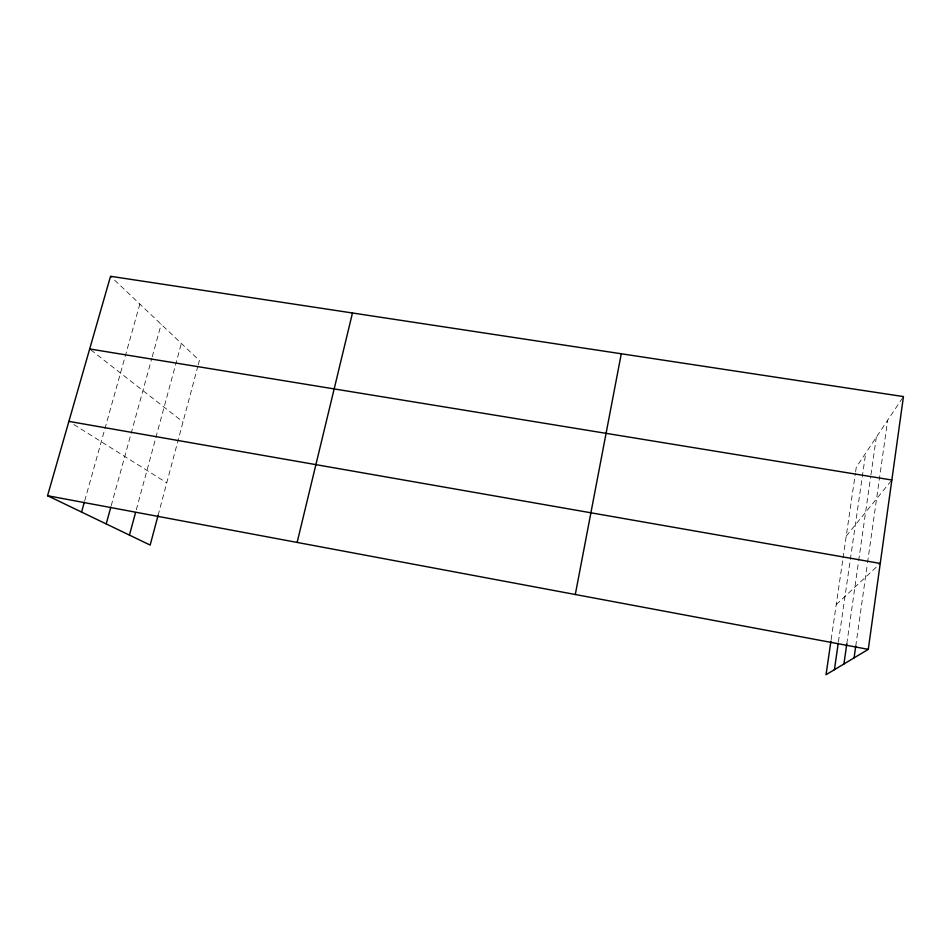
<?xml version="1.0" encoding="UTF-8"?>
<svg xmlns="http://www.w3.org/2000/svg" width="951" height="951" viewBox="0 0 951 951"><rect width="100%" height="100%" fill="white"/><g stroke="black" fill="none" stroke-linecap="round" stroke-linejoin="round"><path stroke-width="0.71" stroke-dasharray="4.75 3.57" d="M855.745 646.145L867.324 564.169M867.538 562.719L887.675 420.199M846.818 643.684L858.456 562.196M858.67 560.733L870.747 476.189M870.961 474.751L876.323 437.187M831.138 639.643L842.836 559.414M843.05 557.964L855.413 473.087M855.627 471.625L856.269 467.226L902.665 397.756M838.437 641.83L865.695 453.116M158.08 515.371L197.856 366.242M198.236 364.815L199.389 360.536L110.542 276.289M136.302 509.795L181.356 343.43M111.231 505.659L151.851 358.158M152.243 356.744L161.183 324.303M84.698 500.82L139.845 304.082M846.224 536.102L890.944 481.135M836.25 604.574L880.234 563.444M73.869 424.515L166.758 482.835M90.821 349.861L183.008 421.935"/><path stroke-width="1.43" d="M830.936 641.105L826.039 674.711L868.287 649.355L903.45 396.579L110.542 276.289L47.55 495.709L150.163 545.078L158.08 515.371M854.081 657.878L855.745 646.145M843.917 663.976L846.818 643.684M834.419 669.682L838.235 643.292M575.296 594.506L621.276 353.772M297.128 542.439L352.476 312.998M129.443 535.116L135.529 512.613M106.203 523.93L110.839 507.073M81.548 512.066L84.306 502.223M89.679 348.969L891.848 480.029M68.888 421.388L880.234 563.444M47.55 495.709L868.287 649.355"/></g></svg>
